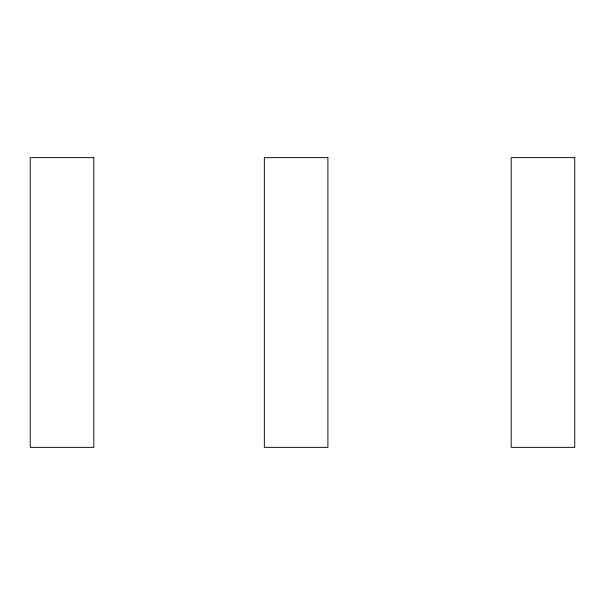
<?xml version="1.0" encoding="UTF-8"?>
<svg xmlns="http://www.w3.org/2000/svg" width="605" height="605" viewBox="0 0 605 605"><rect width="100%" height="100%" fill="white"/><g stroke="black" fill="none" stroke-linecap="round" stroke-linejoin="round"><path stroke-width="0.91" d="M93.813 157.64L30.25 157.64L30.25 447.36L93.813 447.36L93.813 157.64M327.91 157.64L264.347 157.64L264.347 447.36L327.91 447.36L327.91 157.64M574.75 157.64L511.187 157.64L511.187 447.36L574.75 447.36L574.75 157.64"/></g></svg>
